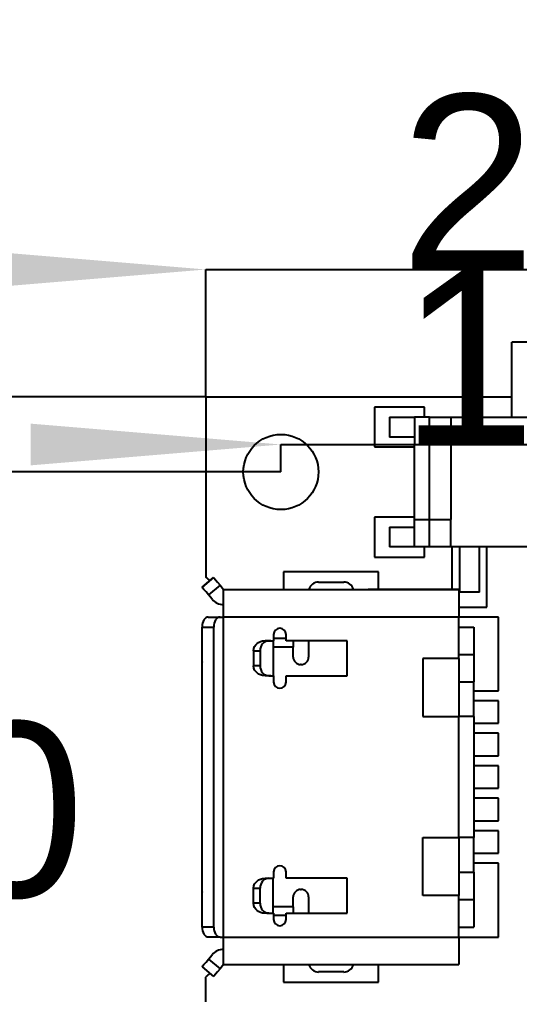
# Model space of a CAD drawing. Extents: x 96.2 to 162, y 92.1 to 129.5.
# Drawn here: x 111.01 to 121.01, y 105.45 to 124.95 of the extents above; entities that cross this region are included whole.
import ezdxf
from ezdxf.enums import TextEntityAlignment as Align

# ---------------------------------------------------------------- set-up
doc = ezdxf.new("R2010")
doc.units = 0
doc.layers.get('0').update_dxf_attribs({"linetype": 'CONTINUOUS'})
for name, color, linetype in [('Dimension', 7, 'CONTINUOUS'), ('Dimension001', 7, 'CONTINUOUS'), ('Dimension002', 7, 'CONTINUOUS'), ('Dimension003', 7, 'CONTINUOUS'), ('ProjItem010', 7, 'CONTINUOUS')]:
    doc.layers.add(name, color=color, linetype=linetype)
doc.styles.get("Standard").update_dxf_attribs({"font": 'arial.ttf'})
doc.dimstyles.get("Standard").update_dxf_attribs({"dimscale": 0, "dimtxt": 2.5, "dimasz": 2.5, "dimexe": 1.25, "dimexo": 0.625, "dimtad": 1, "dimtxsty": 'STANDARD', "dimcen": 2.5, "dimazin": 3, "dimtfac": 1, "dimtmove": 0, "dimatfit": 3})

# ---------------------------------------------------------------- blocks, each defined once
blk = doc.blocks.new('*Dimension')
at = {"color": 0}
for points in [[(109.738, 120.367), (109.738, 119.533), (114.738, 119.95)], [(139.738, 120.367), (139.738, 119.533), (134.738, 119.95)]]:
    blk.add_solid(points, dxfattribs=at)
at = {"layer": 'Dimension'}
for p, q in [((114.738, 117.4), (114.738, 119.95)), ((114.738, 119.95), (134.738, 119.95)), ((134.738, 117.4), (134.738, 119.95))]:
    blk.add_line(p, q, dxfattribs=at)
blk.add_text('20.00', height=3.5, dxfattribs=at).set_placement((124.737, 119.95), align=Align.CENTER)
blk = doc.blocks.new('*Dimension001')
at = {"color": 0}
for points in [[(101.783, 122.4), (102.617, 122.4), (102.2, 117.4)], [(101.783, 92.4), (102.617, 92.4), (102.2, 97.4)]]:
    blk.add_solid(points, dxfattribs=at)
at = {"layer": 'Dimension001'}
for p, q in [((114.738, 117.4), (102.2, 117.4)), ((102.2, 97.4), (102.2, 117.4)), ((114.738, 97.4), (102.2, 97.4))]:
    blk.add_line(p, q, dxfattribs=at)
blk.add_text('20.00', height=3.5, dxfattribs=at).set_placement((102.2, 107.4), align=Align.CENTER)
blk = doc.blocks.new('*Dimension002')
at = {"color": 0}
for points in [[(105.783, 120.9), (106.617, 120.9), (106.2, 115.9)], [(105.783, 93.9), (106.617, 93.9), (106.2, 98.9)]]:
    blk.add_solid(points, dxfattribs=at)
at = {"layer": 'Dimension002'}
for p, q in [((116.238, 115.9), (106.2, 115.9)), ((106.2, 98.9), (106.2, 115.9)), ((116.238, 98.9), (106.2, 98.9))]:
    blk.add_line(p, q, dxfattribs=at)
blk.add_text('17.00', height=3.5, dxfattribs=at).set_placement((106.2, 107.4), align=Align.CENTER)
blk = doc.blocks.new('*Dimension003')
at = {"color": 0}
for points in [[(111.238, 116.867), (111.238, 116.033), (116.238, 116.45)], [(138.238, 116.867), (138.238, 116.033), (133.238, 116.45)]]:
    blk.add_solid(points, dxfattribs=at)
at = {"layer": 'Dimension003'}
for p, q in [((116.238, 115.9), (116.238, 116.45)), ((116.238, 116.45), (133.238, 116.45)), ((133.238, 115.9), (133.238, 116.45))]:
    blk.add_line(p, q, dxfattribs=at)
blk.add_text('17.00', height=3.5, dxfattribs=at).set_placement((124.737, 116.45), align=Align.CENTER)

msp = doc.modelspace()

# ---------------------------------------------------------------- linework, layer by layer
at = {"layer": 'ProjItem010'}
for p, q in [((120.857, 117), (120.857, 118.5)), ((122.157, 118.5), (120.857, 118.5)), ((114.738, 117.4), (114.738, 113.8)), ((114.738, 117.4), (120.857, 117.4)), ((119.107, 117.2), (118.107, 117.2)), ((118.107, 117.2), (118.107, 116.4)), ((119.107, 117), (119.107, 117.2)), ((118.407, 117), (118.907, 117)), ((118.407, 117), (118.407, 116.6)), ((118.907, 117), (118.907, 116.45)), ((119.207, 117), (119.637, 117)), ((119.207, 116.45), (119.207, 117)), ((119.637, 117), (124.877, 117)), ((119.637, 117), (119.637, 116.45)), ((118.907, 116.6), (118.407, 116.6)), ((118.907, 114.95), (118.907, 116.45)), ((119.207, 114.95), (119.207, 116.45)), ((119.207, 116.45), (119.637, 116.45)), ((119.637, 116.45), (119.637, 114.95)), ((118.107, 116.4), (118.907, 116.4)), ((118.907, 115), (118.107, 115)), ((118.107, 115), (118.107, 114.2)), ((118.907, 114.4), (118.907, 114.95)), ((119.207, 114.4), (119.207, 114.95)), ((119.207, 114.95), (119.637, 114.95)), ((119.637, 114.4), (119.637, 114.95)), ((118.407, 114.8), (118.907, 114.8)), ((118.407, 114.8), (118.407, 114.4)), ((118.907, 114.4), (118.407, 114.4)), ((119.107, 114.2), (119.107, 114.4)), ((119.637, 114.4), (119.207, 114.4)), ((124.877, 114.4), (119.637, 114.4)), ((119.657, 114.4), (119.657, 113.55)), ((119.807, 114.4), (119.807, 113.5)), ((120.207, 113.5), (120.207, 114.4)), ((120.357, 113.2), (120.357, 114.4)), ((118.107, 114.2), (119.107, 114.2)), ((118.188, 113.9), (116.288, 113.9)), ((116.288, 113.9), (116.288, 113.55)), ((118.188, 113.55), (118.188, 113.9)), ((114.893, 113.79), (114.663, 113.598)), ((114.663, 113.598), (114.893, 113.79)), ((116.993, 113.7), (117.493, 113.7)), ((115.021, 113.636), (114.79, 113.445)), ((115.021, 113.636), (115.093, 113.55)), ((115.093, 113.55), (119.793, 113.55)), ((119.793, 113.55), (117.984, 113.55)), ((120.207, 113.5), (119.807, 113.5)), ((114.865, 113.355), (114.79, 113.445)), ((115.093, 113.25), (115.088, 113.25)), ((119.793, 113.2), (120.357, 113.2)), ((114.787, 113), (115.022, 113)), ((115.022, 113), (115.093, 113)), ((115.093, 106.6), (115.093, 113)), ((119.793, 113), (115.093, 113)), ((119.793, 112.17), (119.793, 113)), ((120.588, 113), (119.793, 113)), ((120.588, 111.525), (120.588, 113)), ((114.663, 106.8), (114.663, 112.8)), ((114.663, 112.8), (114.897, 112.8)), ((114.897, 106.8), (114.897, 112.8)), ((119.793, 112.8), (120.093, 112.8)), ((116.036, 112.525), (115.921, 112.525)), ((115.921, 112.525), (115.996, 112.525)), ((115.996, 112.525), (116.083, 112.525)), ((116.093, 112.525), (116.083, 112.525)), ((116.083, 112.525), (116.083, 111.825)), ((116.093, 112.65), (116.093, 112.525)), ((116.343, 112.573), (116.093, 112.573)), ((116.343, 112.525), (116.343, 112.65)), ((117.563, 112.525), (116.343, 112.525)), ((116.793, 112.525), (116.793, 112.2)), ((117.563, 111.825), (117.563, 112.525)), ((115.69, 112.325), (115.69, 112.025)), ((115.69, 112.325), (115.823, 112.325)), ((115.823, 112.325), (115.823, 112.025)), ((116.483, 112.396), (116.083, 112.396)), ((116.483, 112.2), (116.483, 112.396)), ((119.793, 112.17), (119.073, 112.17)), ((119.073, 112.17), (119.073, 111.01)), ((119.793, 112.25), (120.093, 112.25)), ((119.793, 112.17), (119.793, 111.01)), ((120.093, 112.25), (120.093, 111.703)), ((115.823, 112.025), (115.69, 112.025)), ((116.643, 112.05), (116.633, 112.05)), ((116.036, 111.825), (115.921, 111.825)), ((115.996, 111.825), (115.921, 111.825)), ((115.996, 111.825), (116.083, 111.825)), ((116.083, 111.825), (116.093, 111.825)), ((116.093, 111.825), (116.093, 111.7)), ((116.343, 111.7), (116.343, 111.825)), ((116.343, 111.825), (117.563, 111.825)), ((119.793, 111.703), (120.093, 111.703)), ((120.093, 111.01), (120.093, 111.703)), ((120.093, 111.525), (120.588, 111.525)), ((120.588, 111.325), (120.093, 111.325)), ((120.588, 110.875), (120.588, 111.325)), ((119.073, 111.01), (119.793, 111.01)), ((119.793, 108.59), (119.793, 111.01)), ((120.093, 111.01), (120.093, 108.59)), ((120.093, 110.875), (120.588, 110.875)), ((120.588, 110.675), (120.093, 110.675)), ((120.588, 110.225), (120.588, 110.675)), ((120.093, 110.225), (120.588, 110.225)), ((120.588, 110.025), (120.093, 110.025)), ((120.588, 109.575), (120.588, 110.025)), ((120.093, 109.925), (120.093, 109.675)), ((120.093, 109.575), (120.588, 109.575)), ((120.588, 109.375), (120.093, 109.375)), ((120.588, 108.925), (120.588, 109.375)), ((120.093, 108.925), (120.588, 108.925)), ((120.588, 108.725), (120.093, 108.725)), ((120.588, 108.275), (120.588, 108.725)), ((119.073, 107.43), (119.073, 108.59)), ((119.073, 108.59), (119.793, 108.59)), ((119.793, 108.59), (119.793, 107.43)), ((120.093, 107.897), (120.093, 108.59)), ((120.093, 108.275), (120.588, 108.275)), ((120.588, 108.075), (120.093, 108.075)), ((120.588, 106.6), (120.588, 108.075)), ((116.093, 107.9), (116.093, 107.775)), ((116.343, 107.775), (116.343, 107.9)), ((119.793, 107.897), (120.093, 107.897)), ((120.093, 107.897), (120.093, 107.35)), ((115.921, 107.775), (115.996, 107.775)), ((115.996, 107.775), (116.083, 107.775)), ((116.093, 107.775), (116.083, 107.775)), ((116.083, 107.075), (116.083, 107.775)), ((117.563, 107.775), (116.343, 107.775)), ((117.563, 107.075), (117.563, 107.775)), ((115.69, 107.275), (115.69, 107.575)), ((115.69, 107.575), (115.823, 107.575)), ((115.823, 107.275), (115.823, 107.575)), ((116.633, 107.55), (116.643, 107.55)), ((115.823, 107.275), (115.69, 107.275)), ((116.483, 107.204), (116.483, 107.4)), ((116.793, 107.4), (116.793, 107.075)), ((119.793, 107.43), (119.073, 107.43)), ((119.793, 106.6), (119.793, 107.43)), ((119.793, 107.35), (120.093, 107.35)), ((115.996, 107.075), (115.921, 107.075)), ((115.996, 107.075), (116.083, 107.075)), ((116.483, 107.204), (116.083, 107.204)), ((116.083, 107.075), (116.093, 107.075)), ((116.093, 107.075), (116.093, 106.95)), ((116.343, 106.95), (116.343, 107.075)), ((116.343, 107.075), (117.563, 107.075)), ((116.343, 107.027), (116.093, 107.027)), ((114.897, 106.8), (114.663, 106.8)), ((119.793, 106.8), (120.093, 106.8)), ((115.022, 106.6), (114.787, 106.6)), ((115.022, 106.6), (115.093, 106.6)), ((115.093, 106.6), (119.793, 106.6)), ((119.793, 106.6), (120.588, 106.6)), ((115.088, 106.35), (115.093, 106.35)), ((114.79, 106.155), (114.865, 106.245)), ((114.79, 106.155), (115.021, 105.964)), ((114.663, 106.002), (114.893, 105.81)), ((115.093, 106.05), (115.021, 105.964)), ((115.093, 106.05), (119.793, 106.05)), ((116.288, 106.05), (116.288, 105.7)), ((117.493, 105.9), (116.993, 105.9)), ((118.188, 105.7), (118.188, 106.05)), ((114.738, 97.4), (114.738, 105.8)), ((116.288, 105.7), (118.188, 105.7))]:
    msp.add_line(p, q, dxfattribs=at)
msp.add_circle((116.238, 115.9), 0.751, dxfattribs=at)
for centre, radius, start, end in [((113.901, 112.746), 1.345, 46.9218, 51.5546), ((116.993, 113.5), 0.2, 90, 165.522), ((117.493, 113.5), 0.2, 14.4775, 90), ((115.088, 113.54), 0.29, -140.319, -90), ((116.218, 112.65), 0.125, 0, 180), ((116.633, 112.2), 0.15, -180, -90), ((116.643, 112.2), 0.15, -90, 0), ((116.218, 111.7), 0.125, 180, 0), ((116.218, 107.9), 0.125, 0, 180), ((116.633, 107.4), 0.15, 90, 180), ((116.643, 107.4), 0.15, 0, 90), ((116.218, 106.95), 0.125, 180, 0), ((115.088, 106.06), 0.29, 90, 140.319), ((116.993, 106.1), 0.2, -165.522, -90), ((117.493, 106.1), 0.2, -90, -14.4775), ((113.901, 106.854), 1.345, -51.5546, -46.9218)]:
    msp.add_arc(centre, radius, start, end, dxfattribs=at)
for centre, major_axis, ratio, start_param, end_param in [((114.787, 112.8), (0, 0.2), 0.623744, 0, -4.71239), ((115.022, 112.8), (0, -0.2), 0.623744, 3.14159, 4.71239), ((115.996, 112.325), (0, -0.2), 0.866025, 3.14159, 4.71239), ((114.787, 112.1), (0, 0.2), 0.623744, 1.57079, 1.5708), ((115.996, 112.025), (0, -0.2), 0.866025, 4.71239, 0), ((115.996, 107.575), (0, -0.2), 0.866025, 3.14159, 4.71239), ((114.787, 107.5), (0, -0.2), 0.623744, -1.5708, -1.57079), ((115.996, 107.275), (0, -0.2), 0.866025, 4.71239, 0), ((114.787, 106.8), (0, 0.2), 0.623744, -4.71239, -3.14159), ((115.022, 106.8), (0, -0.2), 0.623744, 4.71239, 0)]:
    msp.add_ellipse(centre, major_axis=major_axis, ratio=ratio, start_param=start_param, end_param=end_param, dxfattribs=at)
for points, knots in [([(119.207, 117), (119.128, 117), (119.051, 117), (118.995, 117), (118.938, 117), (118.908, 117), (118.907, 117)], [3.14159, 3.14159, 3.14159, 3.14159, 3.92699, 3.92699, 3.92699, 4.71239, 4.71239, 4.71239, 4.71239]), ([(118.907, 116.45), (118.908, 116.45), (118.938, 116.45), (118.995, 116.45), (119.051, 116.45), (119.128, 116.45), (119.207, 116.45)], [0, 0, 0, 0, 0.785398, 0.785398, 0.785398, 1.5708, 1.5708, 1.5708, 1.5708]), ([(118.907, 114.95), (118.908, 114.95), (118.938, 114.95), (118.995, 114.95), (119.051, 114.95), (119.128, 114.95), (119.207, 114.95)], [0, 0, 0, 0, 0.785398, 0.785398, 0.785398, 1.5708, 1.5708, 1.5708, 1.5708]), ([(119.207, 114.4), (119.128, 114.4), (119.051, 114.4), (118.995, 114.4), (118.938, 114.4), (118.908, 114.4), (118.907, 114.4)], [3.14159, 3.14159, 3.14159, 3.14159, 3.92699, 3.92699, 3.92699, 4.71239, 4.71239, 4.71239, 4.71239]), ([(115.093, 113), (115.093, 113.144), (115.093, 113.287), (115.093, 113.389), (115.093, 113.491), (115.093, 113.55), (115.093, 113.55)], [0, 0, 0, 0, 0.785398, 0.785398, 0.785398, 1.5708, 1.5708, 1.5708, 1.5708]), ([(119.793, 113.55), (119.793, 113.55), (119.793, 113.491), (119.793, 113.389), (119.793, 113.287), (119.793, 113.144), (119.793, 113)], [0, 0, 0, 0, 0.785398, 0.785398, 0.785398, 1.5708, 1.5708, 1.5708, 1.5708]), ([(120.093, 112.8), (120.093, 112.8), (120.093, 112.741), (120.093, 112.639), (120.093, 112.537), (120.093, 112.394), (120.093, 112.25)], [0, 0, 0, 0, 0.785398, 0.785398, 0.785398, 1.5708, 1.5708, 1.5708, 1.5708]), ([(115.69, 112.325), (115.691, 112.395), (115.723, 112.435), (115.761, 112.469), (115.801, 112.501), (115.85, 112.524), (115.921, 112.525)], [0, 0, 0, 0, 0.5, 0.5, 0.5, 1, 1, 1, 1]), ([(115.921, 111.825), (115.85, 111.826), (115.801, 111.849), (115.761, 111.881), (115.723, 111.915), (115.691, 111.955), (115.69, 112.025)], [0, 0, 0, 0, 0.5, 0.5, 0.5, 1, 1, 1, 1]), ([(120.093, 111.01), (120.091, 111.01), (120.062, 111.01), (120.005, 111.01), (119.949, 111.01), (119.871, 111.01), (119.793, 111.01)], [0, 0, 0, 0, 0.785398, 0.785398, 0.785398, 1.5708, 1.5708, 1.5708, 1.5708]), ([(120.093, 108.59), (120.091, 108.59), (120.062, 108.59), (120.005, 108.59), (119.949, 108.59), (119.871, 108.59), (119.793, 108.59)], [0, 0, 0, 0, 0.785398, 0.785398, 0.785398, 1.5708, 1.5708, 1.5708, 1.5708]), ([(115.69, 107.575), (115.691, 107.645), (115.723, 107.685), (115.761, 107.719), (115.801, 107.751), (115.85, 107.774), (115.921, 107.775)], [0, 0, 0, 0, 0.5, 0.5, 0.5, 1, 1, 1, 1]), ([(115.921, 107.075), (115.85, 107.076), (115.801, 107.099), (115.761, 107.131), (115.723, 107.165), (115.691, 107.205), (115.69, 107.275)], [0, 0, 0, 0, 0.5, 0.5, 0.5, 1, 1, 1, 1]), ([(120.093, 107.35), (120.093, 107.206), (120.093, 107.063), (120.093, 106.961), (120.093, 106.859), (120.093, 106.8), (120.093, 106.8)], [0, 0, 0, 0, 0.785398, 0.785398, 0.785398, 1.5708, 1.5708, 1.5708, 1.5708]), ([(119.793, 106.8), (119.871, 106.8), (119.949, 106.8), (120.005, 106.8), (120.062, 106.8), (120.091, 106.8), (120.093, 106.8)], [0, 0, 0, 0, 0.785398, 0.785398, 0.785398, 1.5708, 1.5708, 1.5708, 1.5708]), ([(115.093, 106.05), (115.093, 106.05), (115.093, 106.109), (115.093, 106.211), (115.093, 106.313), (115.093, 106.456), (115.093, 106.6)], [0, 0, 0, 0, 0.785398, 0.785398, 0.785398, 1.5708, 1.5708, 1.5708, 1.5708]), ([(119.793, 106.6), (119.793, 106.456), (119.793, 106.313), (119.793, 106.211), (119.793, 106.109), (119.793, 106.05), (119.793, 106.05)], [0, 0, 0, 0, 0.785398, 0.785398, 0.785398, 1.5708, 1.5708, 1.5708, 1.5708])]:
    msp.add_open_spline(points, degree=3, knots=knots, dxfattribs=at)
for points, degree in [([(114.893, 113.79), (114.892, 113.792), (114.953, 113.718), (115.021, 113.636)], 3), ([(114.79, 113.445), (114.722, 113.527), (114.661, 113.6), (114.663, 113.598)], 3), ([(116.483, 112.525), (116.483, 112.466), (116.483, 112.396)], 2), ([(116.483, 107.204), (116.483, 107.134), (116.483, 107.075)], 2), ([(114.663, 106.002), (114.661, 106), (114.722, 106.073), (114.79, 106.155)], 3), ([(115.021, 105.964), (114.953, 105.882), (114.892, 105.808), (114.893, 105.81)], 3)]:
    msp.add_open_spline(points, degree=degree, dxfattribs=at)

# ---------------------------------------------------------------- dimensions: what is measured, and where the dimension line sits
at = {"layer": 'Dimension'}
dim = msp.add_linear_dim(base=(124.737, 119.95), p1=(114.738, 117.4), p2=(134.738, 117.4), text='20.00', dimstyle='STANDARD', dxfattribs=at)
dim.commit()
dim.dimension.update_dxf_attribs({"geometry": '*Dimension', "text_midpoint": (124.737, 124.95)})
at = {"layer": 'Dimension001'}
dim = msp.add_linear_dim(base=(102.2, 107.4), p1=(114.738, 97.4), p2=(114.738, 117.4), angle=90, text='20.00', dimstyle='STANDARD', dxfattribs=at)
dim.commit()
dim.dimension.update_dxf_attribs({"geometry": '*Dimension001', "text_midpoint": (107.2, 107.4)})
at = {"layer": 'Dimension002'}
dim = msp.add_linear_dim(base=(106.2, 107.4), p1=(116.238, 98.9), p2=(116.238, 115.9), angle=90, text='17.00', dimstyle='STANDARD', dxfattribs=at)
dim.commit()
dim.dimension.update_dxf_attribs({"geometry": '*Dimension002', "text_midpoint": (111.2, 107.4)})
at = {"layer": 'Dimension003'}
dim = msp.add_linear_dim(base=(124.737, 116.45), p1=(116.238, 115.9), p2=(133.238, 115.9), text='17.00', dimstyle='STANDARD', dxfattribs=at)
dim.commit()
dim.dimension.update_dxf_attribs({"geometry": '*Dimension003', "text_midpoint": (124.737, 121.45)})

doc.saveas('drawing.dxf')
